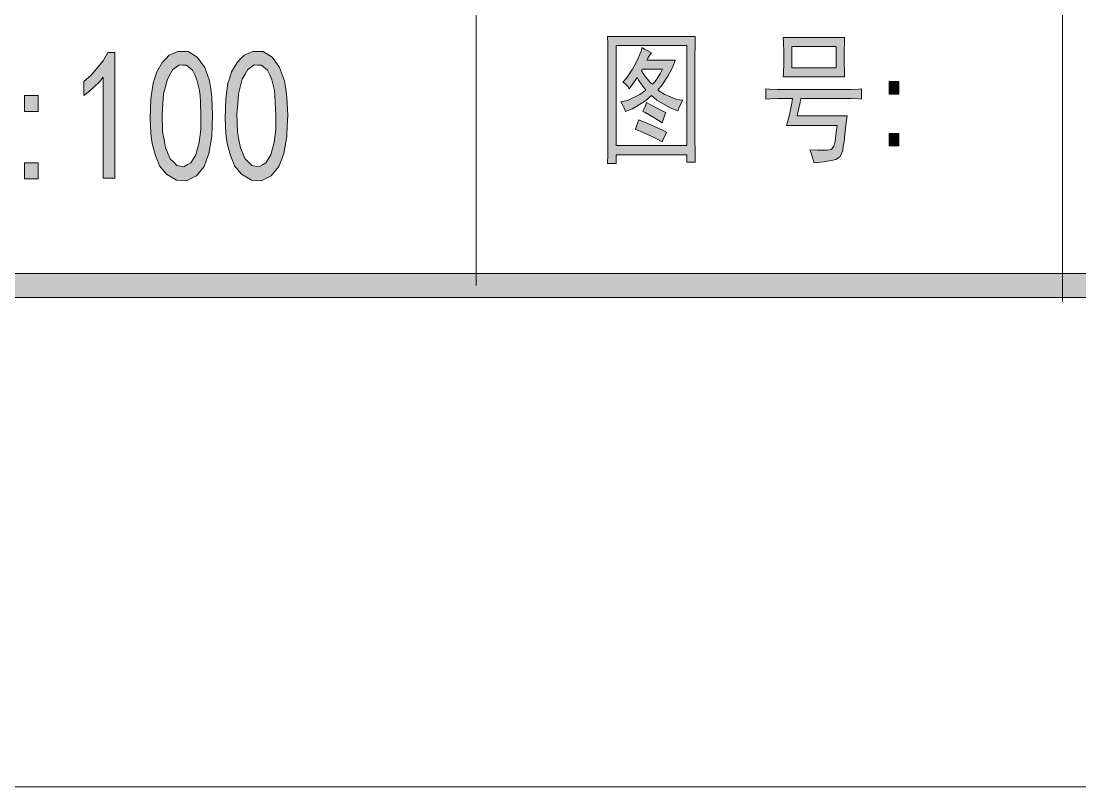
# Model space of a CAD drawing. Header units: millimetres. Extents: x 388 to 64525, y 87 to 607.
# Drawn here: x 64480.4 to 64501.52, y 310.18 to 325.46 of the extents above; entities that cross this region are included whole.
import ezdxf

# ---------------------------------------------------------------- set-up
doc = ezdxf.new("R2010")
doc.units = ezdxf.units.MM

msp = doc.modelspace()

# ---------------------------------------------------------------- hatches: boundary and pattern name
h = msp.add_hatch(color=0)
h.paths.add_polyline_path([(64493.848, 325.155), (64493.845, 325.016), (64493.841, 324.704), (64493.841, 324.536), (64493.841, 323.332), (64493.841, 323.156), (64493.845, 322.812), (64493.848, 322.644), (64493.68, 322.644), (64493.68, 322.791), (64492.268, 322.791), (64492.268, 322.622), (64492.1, 322.622), (64492.104, 322.794), (64492.107, 323.156), (64492.107, 323.342), (64492.107, 324.536), (64492.107, 324.7), (64492.104, 325.008), (64492.1, 325.155)])
h.paths.add_polyline_path([(64493.68, 322.981), (64493.68, 324.976), (64492.268, 324.976), (64492.268, 322.981)])
h = msp.add_hatch(color=0)
h.paths.add_polyline_path([(64496.83, 325.134), (64496.826, 325.048), (64496.822, 324.858), (64496.822, 324.751), (64496.822, 324.643), (64496.826, 324.439), (64496.83, 324.346), (64495.604, 324.346), (64495.611, 324.424), (64495.615, 324.611), (64495.615, 324.715), (64495.615, 324.829), (64495.611, 325.037), (64495.604, 325.134)])
h.paths.add_polyline_path([(64496.661, 324.525), (64496.661, 324.951), (64495.776, 324.951), (64495.776, 324.525)])
h = msp.add_hatch(color=0)
h.dxf.hatch_style = 2
h.paths.add_polyline_path([(64482.032, 324.338), (64481.957, 324.245), (64481.763, 324.063), (64481.645, 323.973), (64481.645, 324.252), (64481.792, 324.378), (64482.032, 324.668), (64482.125, 324.836), (64482.265, 324.836), (64482.265, 322.325), (64482.032, 322.325)])
h = msp.add_hatch(color=0)
h.paths.add_polyline_path([(64482.978, 323.719), (64482.985, 323.912), (64483.028, 324.22), (64483.064, 324.331), (64483.103, 324.446), (64483.211, 324.632), (64483.282, 324.704), (64483.35, 324.779), (64483.522, 324.851), (64483.626, 324.851), (64483.727, 324.851), (64483.906, 324.743), (64483.981, 324.639), (64484.06, 324.532), (64484.157, 324.267), (64484.182, 324.106), (64484.203, 323.944), (64484.218, 323.575), (64484.21, 323.367), (64484.203, 323.16), (64484.142, 322.819), (64484.092, 322.69), (64484.046, 322.558), (64483.895, 322.375), (64483.795, 322.325), (64483.694, 322.271), (64483.497, 322.285), (64483.397, 322.346), (64483.3, 322.407), (64483.157, 322.572), (64483.118, 322.676), (64483.078, 322.776), (64483.017, 322.991), (64482.999, 323.106), (64482.985, 323.217), (64482.971, 323.525)])
h.paths.add_polyline_path([(64483.221, 323.808), (64483.207, 323.604), (64483.218, 323.249), (64483.247, 323.092), (64483.275, 322.934), (64483.372, 322.712), (64483.44, 322.644), (64483.505, 322.579), (64483.644, 322.554), (64483.712, 322.594), (64483.784, 322.633), (64483.884, 322.794), (64483.917, 322.916), (64483.949, 323.038), (64483.981, 323.299), (64483.981, 323.443), (64483.981, 323.582), (64483.974, 323.844), (64483.967, 323.959), (64483.956, 324.077), (64483.902, 324.288), (64483.859, 324.385), (64483.816, 324.478), (64483.698, 324.579), (64483.626, 324.582), (64483.555, 324.586), (64483.426, 324.493), (64483.368, 324.399), (64483.315, 324.303), (64483.239, 324.009)])
h = msp.add_hatch(color=0)
h.paths.add_polyline_path([(64484.472, 323.719), (64484.479, 323.912), (64484.522, 324.22), (64484.561, 324.331), (64484.597, 324.446), (64484.708, 324.632), (64484.776, 324.704), (64484.848, 324.779), (64485.02, 324.851), (64485.12, 324.851), (64485.224, 324.851), (64485.403, 324.743), (64485.479, 324.639), (64485.554, 324.532), (64485.654, 324.267), (64485.676, 324.106), (64485.701, 323.944), (64485.715, 323.575), (64485.704, 323.367), (64485.697, 323.16), (64485.64, 322.819), (64485.59, 322.69), (64485.54, 322.558), (64485.389, 322.375), (64485.292, 322.325), (64485.192, 322.271), (64484.995, 322.285), (64484.895, 322.346), (64484.794, 322.407), (64484.655, 322.572), (64484.615, 322.676), (64484.572, 322.776), (64484.515, 322.991), (64484.497, 323.106), (64484.479, 323.217), (64484.468, 323.525)])
h.paths.add_polyline_path([(64484.719, 323.808), (64484.701, 323.604), (64484.712, 323.249), (64484.741, 323.092), (64484.773, 322.934), (64484.866, 322.712), (64484.934, 322.644), (64485.002, 322.579), (64485.138, 322.554), (64485.21, 322.594), (64485.278, 322.633), (64485.382, 322.794), (64485.414, 322.916), (64485.446, 323.038), (64485.479, 323.299), (64485.479, 323.443), (64485.479, 323.582), (64485.468, 323.844), (64485.461, 323.959), (64485.454, 324.077), (64485.4, 324.288), (64485.357, 324.385), (64485.31, 324.478), (64485.196, 324.579), (64485.12, 324.582), (64485.049, 324.586), (64484.92, 324.493), (64484.866, 324.399), (64484.809, 324.303), (64484.737, 324.009)])
h = msp.add_hatch(color=0)
h.paths.add_polyline_path([(64492.978, 324.829), (64492.953, 324.794), (64492.906, 324.722), (64492.885, 324.682), (64493.451, 324.682), (64493.433, 324.632), (64493.379, 324.507), (64493.343, 324.435), (64493.304, 324.36), (64493.186, 324.188), (64493.103, 324.084), (64493.232, 324.002), (64493.479, 323.898), (64493.605, 323.883), (64493.573, 323.833), (64493.522, 323.726), (64493.501, 323.668), (64493.347, 323.729), (64493.085, 323.883), (64492.978, 323.973), (64492.856, 323.866), (64492.594, 323.708), (64492.455, 323.658), (64492.44, 323.708), (64492.394, 323.805), (64492.362, 323.848), (64492.498, 323.876), (64492.745, 323.995), (64492.86, 324.084), (64492.802, 324.159), (64492.716, 324.281), (64492.691, 324.335), (64492.652, 324.278), (64492.573, 324.163), (64492.53, 324.109), (64492.501, 324.152), (64492.437, 324.22), (64492.405, 324.242), (64492.476, 324.321), (64492.598, 324.5), (64492.648, 324.596), (64492.698, 324.697), (64492.77, 324.862), (64492.792, 324.93), (64492.835, 324.901), (64492.928, 324.851)])
h.paths.add_polyline_path([(64492.777, 324.467), (64492.838, 324.374), (64492.949, 324.238), (64492.996, 324.199), (64493.049, 324.256), (64493.15, 324.407), (64493.196, 324.503), (64492.792, 324.503)])
h = msp.add_hatch(color=0)
h.dxf.hatch_style = 2
h.paths.add_polyline_path([(64497.912, 324.005), (64497.718, 324.005), (64497.718, 324.256), (64497.912, 324.256)])
h = msp.add_hatch(color=0)
h.dxf.hatch_style = 2
h.paths.add_polyline_path([(64480.735, 323.654), (64480.466, 323.654), (64480.466, 323.973), (64480.735, 323.973)])
h = msp.add_hatch(color=0)
h.dxf.hatch_style = 2
h.paths.add_polyline_path([(64496.88, 324.098), (64496.962, 324.098), (64497.105, 324.102), (64497.17, 324.109), (64497.17, 323.905), (64497.105, 323.912), (64496.962, 323.916), (64496.88, 323.916), (64495.959, 323.916), (64495.945, 323.837), (64495.905, 323.661), (64495.884, 323.568), (64496.88, 323.568), (64496.869, 323.479), (64496.851, 323.324), (64496.844, 323.264), (64496.837, 323.203), (64496.819, 323.052), (64496.804, 322.966), (64496.794, 322.877), (64496.744, 322.758), (64496.704, 322.73), (64496.665, 322.697), (64496.425, 322.651), (64496.224, 322.633), (64496.206, 322.694), (64496.163, 322.823), (64496.138, 322.891), (64496.288, 322.887), (64496.482, 322.887), (64496.521, 322.891), (64496.561, 322.898), (64496.615, 322.955), (64496.629, 323.009), (64496.64, 323.063), (64496.665, 323.246), (64496.679, 323.375), (64495.672, 323.375), (64495.712, 323.511), (64495.769, 323.78), (64495.79, 323.916), (64495.59, 323.916), (64495.5, 323.916), (64495.335, 323.912), (64495.26, 323.905), (64495.26, 324.109), (64495.335, 324.102), (64495.5, 324.098), (64495.59, 324.098)])
h = msp.add_hatch(color=0)
h.dxf.hatch_style = 2
h.paths.add_polyline_path([(64492.878, 323.837), (64493.021, 323.758), (64493.214, 323.658), (64493.264, 323.636), (64493.243, 323.59), (64493.207, 323.489), (64493.189, 323.432), (64493.046, 323.522), (64492.852, 323.636), (64492.802, 323.658), (64492.824, 323.697), (64492.86, 323.787)])
h = msp.add_hatch(color=0)
h.dxf.hatch_style = 2
h.paths.add_polyline_path([(64492.716, 323.489), (64492.903, 323.414), (64493.182, 323.292), (64493.275, 323.242), (64493.254, 323.196), (64493.211, 323.099), (64493.189, 323.049), (64493.017, 323.145), (64492.749, 323.267), (64492.659, 323.296), (64492.673, 323.342), (64492.706, 323.439)])
h = msp.add_hatch(color=0)
h.dxf.hatch_style = 2
h.paths.add_polyline_path([(64497.912, 322.97), (64497.718, 322.97), (64497.718, 323.217), (64497.912, 323.217)])
h = msp.add_hatch(color=0)
h.dxf.hatch_style = 2
h.paths.add_polyline_path([(64480.735, 322.311), (64480.466, 322.311), (64480.466, 322.629), (64480.735, 322.629)])
h = msp.add_hatch(color=0)
h.dxf.hatch_style = 2
h.paths.add_polyline_path([(64125.302, 319.942), (64125.782, 320.426), (64514.314, 320.426), (64514.798, 319.942)])

# ---------------------------------------------------------------- linework, layer by layer
at = {"color": 0, "lineweight": 0}
for points in [[(64103.998, 310.182), (64103.998, 607.224), (64524.558, 607.224), (64524.558, 310.182)], [(64493.848, 325.155), (64493.845, 325.016), (64493.841, 324.704), (64493.841, 324.536), (64493.841, 323.332), (64493.841, 323.156), (64493.845, 322.812), (64493.848, 322.644), (64493.68, 322.644), (64493.68, 322.791), (64492.268, 322.791), (64492.268, 322.622), (64492.1, 322.622), (64492.104, 322.794), (64492.107, 323.156), (64492.107, 323.342), (64492.107, 324.536), (64492.107, 324.7), (64492.104, 325.008), (64492.1, 325.155)], [(64493.68, 322.981), (64493.68, 324.976), (64492.268, 324.976), (64492.268, 322.981)], [(64496.83, 325.134), (64496.826, 325.048), (64496.822, 324.858), (64496.822, 324.751), (64496.822, 324.643), (64496.826, 324.439), (64496.83, 324.346), (64495.604, 324.346), (64495.611, 324.424), (64495.615, 324.611), (64495.615, 324.715), (64495.615, 324.829), (64495.611, 325.037), (64495.604, 325.134)], [(64482.032, 324.338), (64481.957, 324.245), (64481.763, 324.063), (64481.645, 323.973), (64481.645, 324.252), (64481.792, 324.378), (64482.032, 324.668), (64482.125, 324.836), (64482.265, 324.836), (64482.265, 322.325), (64482.032, 322.325)], [(64482.978, 323.719), (64482.985, 323.912), (64483.028, 324.22), (64483.064, 324.331), (64483.103, 324.446), (64483.211, 324.632), (64483.282, 324.704), (64483.35, 324.779), (64483.522, 324.851), (64483.626, 324.851), (64483.727, 324.851), (64483.906, 324.743), (64483.981, 324.639), (64484.06, 324.532), (64484.157, 324.267), (64484.182, 324.106), (64484.203, 323.944), (64484.218, 323.575), (64484.21, 323.367), (64484.203, 323.16), (64484.142, 322.819), (64484.092, 322.69), (64484.046, 322.558), (64483.895, 322.375), (64483.795, 322.325), (64483.694, 322.271), (64483.497, 322.285), (64483.397, 322.346), (64483.3, 322.407), (64483.157, 322.572), (64483.118, 322.676), (64483.078, 322.776), (64483.017, 322.991), (64482.999, 323.106), (64482.985, 323.217), (64482.971, 323.525)], [(64484.472, 323.719), (64484.479, 323.912), (64484.522, 324.22), (64484.561, 324.331), (64484.597, 324.446), (64484.708, 324.632), (64484.776, 324.704), (64484.848, 324.779), (64485.02, 324.851), (64485.12, 324.851), (64485.224, 324.851), (64485.403, 324.743), (64485.479, 324.639), (64485.554, 324.532), (64485.654, 324.267), (64485.676, 324.106), (64485.701, 323.944), (64485.715, 323.575), (64485.704, 323.367), (64485.697, 323.16), (64485.64, 322.819), (64485.59, 322.69), (64485.54, 322.558), (64485.389, 322.375), (64485.292, 322.325), (64485.192, 322.271), (64484.995, 322.285), (64484.895, 322.346), (64484.794, 322.407), (64484.655, 322.572), (64484.615, 322.676), (64484.572, 322.776), (64484.515, 322.991), (64484.497, 323.106), (64484.479, 323.217), (64484.468, 323.525)], [(64492.978, 324.829), (64492.953, 324.794), (64492.906, 324.722), (64492.885, 324.682), (64493.451, 324.682), (64493.433, 324.632), (64493.379, 324.507), (64493.343, 324.435), (64493.304, 324.36), (64493.186, 324.188), (64493.103, 324.084), (64493.232, 324.002), (64493.479, 323.898), (64493.605, 323.883), (64493.573, 323.833), (64493.522, 323.726), (64493.501, 323.668), (64493.347, 323.729), (64493.085, 323.883), (64492.978, 323.973), (64492.856, 323.866), (64492.594, 323.708), (64492.455, 323.658), (64492.44, 323.708), (64492.394, 323.805), (64492.362, 323.848), (64492.498, 323.876), (64492.745, 323.995), (64492.86, 324.084), (64492.802, 324.159), (64492.716, 324.281), (64492.691, 324.335), (64492.652, 324.278), (64492.573, 324.163), (64492.53, 324.109), (64492.501, 324.152), (64492.437, 324.22), (64492.405, 324.242), (64492.476, 324.321), (64492.598, 324.5), (64492.648, 324.596), (64492.698, 324.697), (64492.77, 324.862), (64492.792, 324.93), (64492.835, 324.901), (64492.928, 324.851)], [(64496.661, 324.525), (64496.661, 324.951), (64495.776, 324.951), (64495.776, 324.525)], [(64483.221, 323.808), (64483.207, 323.604), (64483.218, 323.249), (64483.247, 323.092), (64483.275, 322.934), (64483.372, 322.712), (64483.44, 322.644), (64483.505, 322.579), (64483.644, 322.554), (64483.712, 322.594), (64483.784, 322.633), (64483.884, 322.794), (64483.917, 322.916), (64483.949, 323.038), (64483.981, 323.299), (64483.981, 323.443), (64483.981, 323.582), (64483.974, 323.844), (64483.967, 323.959), (64483.956, 324.077), (64483.902, 324.288), (64483.859, 324.385), (64483.816, 324.478), (64483.698, 324.579), (64483.626, 324.582), (64483.555, 324.586), (64483.426, 324.493), (64483.368, 324.399), (64483.315, 324.303), (64483.239, 324.009)], [(64484.719, 323.808), (64484.701, 323.604), (64484.712, 323.249), (64484.741, 323.092), (64484.773, 322.934), (64484.866, 322.712), (64484.934, 322.644), (64485.002, 322.579), (64485.138, 322.554), (64485.21, 322.594), (64485.278, 322.633), (64485.382, 322.794), (64485.414, 322.916), (64485.446, 323.038), (64485.479, 323.299), (64485.479, 323.443), (64485.479, 323.582), (64485.468, 323.844), (64485.461, 323.959), (64485.454, 324.077), (64485.4, 324.288), (64485.357, 324.385), (64485.31, 324.478), (64485.196, 324.579), (64485.12, 324.582), (64485.049, 324.586), (64484.92, 324.493), (64484.866, 324.399), (64484.809, 324.303), (64484.737, 324.009)], [(64492.777, 324.467), (64492.838, 324.374), (64492.949, 324.238), (64492.996, 324.199), (64493.049, 324.256), (64493.15, 324.407), (64493.196, 324.503), (64492.792, 324.503)], [(64497.912, 324.005), (64497.718, 324.005), (64497.718, 324.256), (64497.912, 324.256)], [(64480.735, 323.654), (64480.466, 323.654), (64480.466, 323.973), (64480.735, 323.973)], [(64496.88, 324.098), (64496.962, 324.098), (64497.105, 324.102), (64497.17, 324.109), (64497.17, 323.905), (64497.105, 323.912), (64496.962, 323.916), (64496.88, 323.916), (64495.959, 323.916), (64495.945, 323.837), (64495.905, 323.661), (64495.884, 323.568), (64496.88, 323.568), (64496.869, 323.479), (64496.851, 323.324), (64496.844, 323.264), (64496.837, 323.203), (64496.819, 323.052), (64496.804, 322.966), (64496.794, 322.877), (64496.744, 322.758), (64496.704, 322.73), (64496.665, 322.697), (64496.425, 322.651), (64496.224, 322.633), (64496.206, 322.694), (64496.163, 322.823), (64496.138, 322.891), (64496.288, 322.887), (64496.482, 322.887), (64496.521, 322.891), (64496.561, 322.898), (64496.615, 322.955), (64496.629, 323.009), (64496.64, 323.063), (64496.665, 323.246), (64496.679, 323.375), (64495.672, 323.375), (64495.712, 323.511), (64495.769, 323.78), (64495.79, 323.916), (64495.59, 323.916), (64495.5, 323.916), (64495.335, 323.912), (64495.26, 323.905), (64495.26, 324.109), (64495.335, 324.102), (64495.5, 324.098), (64495.59, 324.098)], [(64492.878, 323.837), (64493.021, 323.758), (64493.214, 323.658), (64493.264, 323.636), (64493.243, 323.59), (64493.207, 323.489), (64493.189, 323.432), (64493.046, 323.522), (64492.852, 323.636), (64492.802, 323.658), (64492.824, 323.697), (64492.86, 323.787)], [(64492.716, 323.489), (64492.903, 323.414), (64493.182, 323.292), (64493.275, 323.242), (64493.254, 323.196), (64493.211, 323.099), (64493.189, 323.049), (64493.017, 323.145), (64492.749, 323.267), (64492.659, 323.296), (64492.673, 323.342), (64492.706, 323.439)], [(64497.912, 322.97), (64497.718, 322.97), (64497.718, 323.217), (64497.912, 323.217)], [(64480.735, 322.311), (64480.466, 322.311), (64480.466, 322.629), (64480.735, 322.629)], [(64125.302, 319.942), (64125.782, 320.426), (64514.314, 320.426), (64514.798, 319.942)]]:
    msp.add_lwpolyline(points, close=True, dxfattribs=at)
for points in [[(64489.474, 333.815), (64489.474, 320.182)], [(64501.176, 333.815), (64501.176, 319.867)]]:
    msp.add_lwpolyline(points, dxfattribs=at)

doc.saveas('drawing.dxf')
